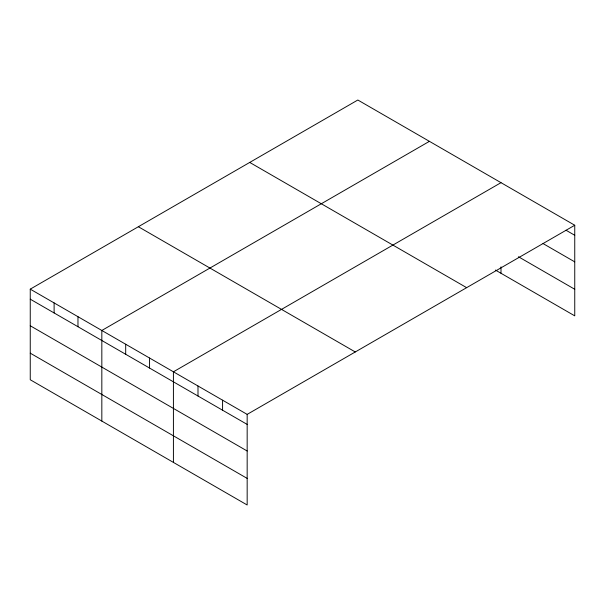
<?xml version="1.0" encoding="UTF-8"?>
<svg xmlns="http://www.w3.org/2000/svg" width="605" height="605" viewBox="0 0 605 605"><rect width="100%" height="100%" fill="white"/><g stroke="black" fill="none" stroke-linecap="round" stroke-linejoin="round"><path stroke-width="0.91" d="M574.75 225.249L357.835 100.014L30.25 289.145L30.25 379.751L247.165 504.986L247.165 414.38L574.75 225.249L574.75 315.855L495.435 270.064M429.414 141.343L101.829 330.474L101.829 421.08M501 182.672L173.416 371.803L173.416 462.402M566.03 230.24L574.75 235.277M543.033 243.558L574.75 261.867M518.447 256.754L574.75 289.266M249.729 162.427L466.644 287.662M138.356 226.731L355.271 351.966M30.25 289.145L247.165 414.38M30.25 299.173L247.165 424.408M30.25 325.762L247.165 450.997M30.25 353.161L247.165 478.396M501 266.858L501 273.279M222.579 400.185L222.579 410.213M197.994 385.99L197.994 396.018M149.556 358.024L149.556 368.052M125.689 344.245L125.689 354.273M77.969 316.695L77.969 326.723M54.11 302.923L54.11 312.951"/></g></svg>
